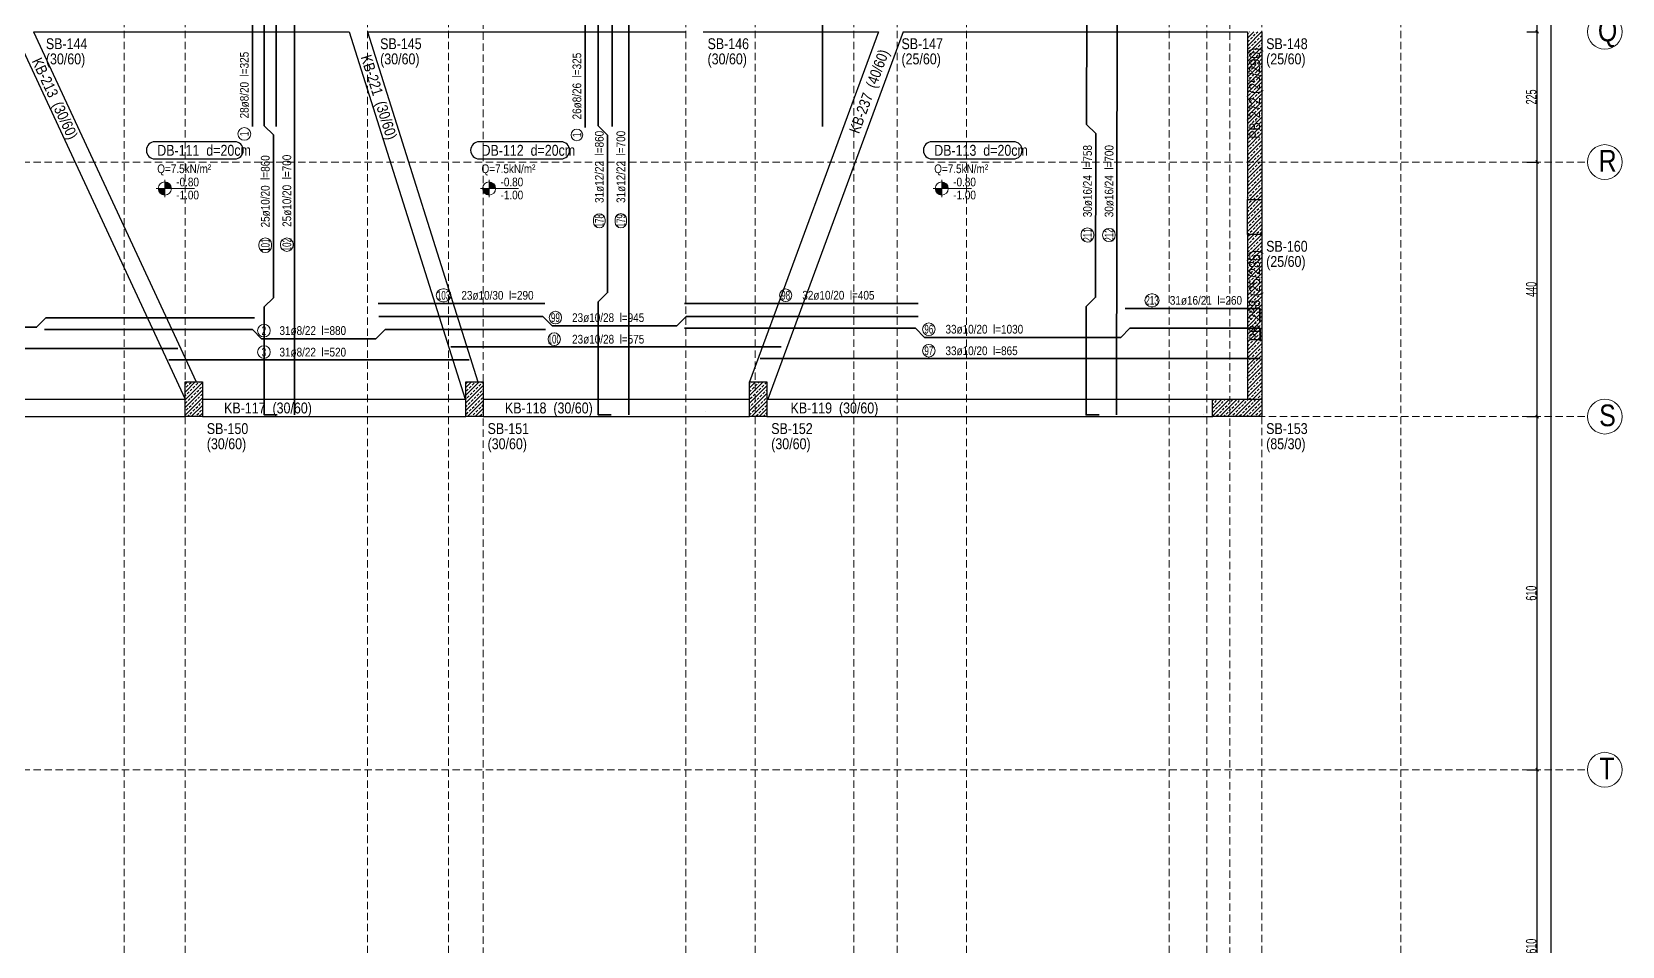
# Model space of a CAD drawing. Header units: millimetres. Extents: x 2300 to 11114, y 689 to 8824.
# Drawn here: x 8307 to 11054, y 2329 to 3909 of the extents above; entities that cross this region are included whole.
import ezdxf
from ezdxf.enums import TextEntityAlignment as Align

# ---------------------------------------------------------------- set-up
doc = ezdxf.new("R2010")
doc.units = ezdxf.units.MM
doc.linetypes.add('DASHED', pattern=[19.05, 12.7, -6.35])
for name, color, linetype, lineweight in [('AKS BALONU (BEYKENT)', 7, 'Continuous', 20), ('AKS CIZGISI (BEYKENT)', 252, 'DASHED', 20), ('AKS NO (BEYKENT)', 3, 'Continuous', 20), ('AKS OLCU (BEYKENT)', 200, 'Continuous', 20), ('DONATI (BEYKENT)', 4, 'Continuous', 35), ('DONATI YAZISI (BEYKENT)', 3, 'Continuous', 20), ('DOSEME ISMI (BEYKENT)', 9, 'Continuous', 20), ('DOSEME PAFTA (BEYKENT)', 3, 'Continuous', 20), ('KIRIS (BEYKENT)', 2, 'Continuous', 30), ('KIRIS ISMI (BEYKENT)', 40, 'Continuous', 20), ('KOLON (BEYKENT)', 3, 'Continuous', 30), ('KOLON ISMI (BEYKENT)', 91, 'Continuous', 20), ('KOT CIZGI (BEYKENT)', 120, 'Continuous', 20), ('KOT YAZI (BEYKENT)', 7, 'Continuous', 20), ('PERDE (BEYKENT)', 6, 'Continuous', 30), ('PERDE ISMI (BEYKENT)', 240, 'Continuous', 20), ('POZ BALON (BEYKENT)', 14, 'Continuous', 20), ('POZ NO (BEYKENT)', 2, 'Continuous', 20), ('TARAMA (BEYKENT)', 252, 'Continuous', 25), ('YAZI (BEYKENT)', 140, 'Continuous', 20)]:
    doc.layers.add(name, color=color, linetype=linetype, lineweight=lineweight)
doc.styles.add('DONATI YAZISI (BEYKENT)', font='')
doc.styles.add('DSMOLC-50', font='bahnschrift light condensed', dxfattribs={"width": 0.75, "height": 18})
doc.styles.add('KOT (BEYKENT)', font='')
doc.styles.add('stastyle', font='RomanSTA.ttf')
doc.styles.add('YAZI (BEYKENT)', font='')
doc.styles.get('DONATI YAZISI (BEYKENT)').set_extended_font_data('Bahnschrift Light Condensed')
doc.styles.get('KOT (BEYKENT)').set_extended_font_data('Bahnschrift Light Condensed')
doc.styles.get('YAZI (BEYKENT)').set_extended_font_data('Bahnschrift Light Condensed')
doc.dimstyles.new('DSMOLC-50', dxfattribs={"dimtxt": 18, "dimasz": 5, "dimexe": 2, "dimexo": 2, "dimgap": 1, "dimtad": 1, "dimdec": 1, "dimrnd": 0.5, "dimzin": 12, "dimdsep": 46, "dimtxsty": 'DSMOLC-50', "dimblk": 'OBLIQUE', "dimblk1": 'OBLIQUE', "dimblk2": 'OBLIQUE', "dimcen": 0, "dimclrt": 7, "dimadec": 0, "dimazin": 0, "dimtfac": 1, "dimtdec": 4, "dimtix": 1, "dimtmove": 2, "dimatfit": 3, "dimfxl": 1, "dimtzin": 0, "dimarcsym": 0})
pattern_1 = [(45, (705.027, 417.84), (-6.629126, 6.629126), []), (45, (711.6565, 417.84), (-6.629126, 6.629126), [4.6875, -2.34375])]
pattern_2 = [(45, (-158588.947, -14000.79), (-6.7351921, 6.7351921), []), (45, (-158582.212, -14000.79), (-6.7351921, 6.7351921), [4.7625, -2.38125])]

# ---------------------------------------------------------------- blocks, each defined once
blk = doc.blocks.new('_Oblique')
at = {"color": 0, "linetype": 'ByBlock', "lineweight": -2}
blk.add_line((-0.5, -0.5), (0.5, 0.5), dxfattribs=at)
blk = doc.blocks.new('*D356')
at = {"layer": 'AKS OLCU (BEYKENT)', "color": 0, "lineweight": -2, "transparency": 16777216}
for p, q in [((10889.5, 2633.9), (10909.5, 2633.9)), ((10907.5, 2023.9), (10907.5, 2633.9)), ((10889.5, 2023.9), (10909.5, 2023.9))]:
    blk.add_line(p, q, dxfattribs=at)
at = {"layer": 'DEFPOINTS', "color": 0, "transparency": 16777216}
for p in [(10887.5, 2633.9), (10907.5, 2633.9), (10887.5, 2023.9)]:
    blk.add_point(p, dxfattribs=at)
at = {"layer": 'AKS OLCU (BEYKENT)', "color": 0, "lineweight": -2, "transparency": 16777216, "xscale": 5, "yscale": 5, "zscale": 5}
for p, rotation in [((10907.5, 2633.9), 90), ((10907.5, 2023.9), 270)]:
    blk.add_blockref('_Oblique', p, dxfattribs=dict(at, rotation=rotation))
at = {"layer": 'AKS OLCU (BEYKENT)', "color": 7, "transparency": 16777216, "insert": (10897.3, 2328.9), "char_height": 18, "attachment_point": 5, "rotation": 90, "style": 'DSMOLC-50'}
blk.add_mtext('610', dxfattribs=at)
blk = doc.blocks.new('*D357')
at = {"layer": 'AKS OLCU (BEYKENT)', "color": 0, "lineweight": -2, "transparency": 16777216}
for p, q in [((10889.5, 3243.9), (10909.5, 3243.9)), ((10907.5, 2633.9), (10907.5, 3243.9)), ((10889.5, 2633.9), (10909.5, 2633.9))]:
    blk.add_line(p, q, dxfattribs=at)
at = {"layer": 'DEFPOINTS', "color": 0, "transparency": 16777216}
for p in [(10887.5, 3243.9), (10907.5, 3243.9), (10887.5, 2633.9)]:
    blk.add_point(p, dxfattribs=at)
at = {"layer": 'AKS OLCU (BEYKENT)', "color": 0, "lineweight": -2, "transparency": 16777216, "xscale": 5, "yscale": 5, "zscale": 5}
for p, rotation in [((10907.5, 3243.9), 90), ((10907.5, 2633.9), 270)]:
    blk.add_blockref('_Oblique', p, dxfattribs=dict(at, rotation=rotation))
at = {"layer": 'AKS OLCU (BEYKENT)', "color": 7, "transparency": 16777216, "insert": (10897.3, 2938.9), "char_height": 18, "attachment_point": 5, "rotation": 90, "style": 'DSMOLC-50'}
blk.add_mtext('610', dxfattribs=at)
blk = doc.blocks.new('*D358')
at = {"layer": 'AKS OLCU (BEYKENT)', "color": 0, "lineweight": -2, "transparency": 16777216}
for p, q in [((10889.5, 3683.9), (10909.5, 3683.9)), ((10907.5, 3243.9), (10907.5, 3683.9)), ((10889.5, 3243.9), (10909.5, 3243.9))]:
    blk.add_line(p, q, dxfattribs=at)
at = {"layer": 'DEFPOINTS', "color": 0, "transparency": 16777216}
for p in [(10887.5, 3683.9), (10907.5, 3683.9), (10887.5, 3243.9)]:
    blk.add_point(p, dxfattribs=at)
at = {"layer": 'AKS OLCU (BEYKENT)', "color": 0, "lineweight": -2, "transparency": 16777216, "xscale": 5, "yscale": 5, "zscale": 5}
for p, rotation in [((10907.5, 3683.9), 90), ((10907.5, 3243.9), 270)]:
    blk.add_blockref('_Oblique', p, dxfattribs=dict(at, rotation=rotation))
at = {"layer": 'AKS OLCU (BEYKENT)', "color": 7, "transparency": 16777216, "insert": (10897.3, 3463.9), "char_height": 18, "attachment_point": 5, "rotation": 90, "style": 'DSMOLC-50'}
blk.add_mtext('440', dxfattribs=at)
blk = doc.blocks.new('*D359')
at = {"layer": 'AKS OLCU (BEYKENT)', "color": 0, "lineweight": -2, "transparency": 16777216}
for p, q in [((10889.5, 3908.9), (10909.5, 3908.9)), ((10907.5, 3683.9), (10907.5, 3908.9)), ((10889.5, 3683.9), (10909.5, 3683.9))]:
    blk.add_line(p, q, dxfattribs=at)
at = {"layer": 'DEFPOINTS', "color": 0, "transparency": 16777216}
for p in [(10887.5, 3908.9), (10907.5, 3908.9), (10887.5, 3683.9)]:
    blk.add_point(p, dxfattribs=at)
at = {"layer": 'AKS OLCU (BEYKENT)', "color": 0, "lineweight": -2, "transparency": 16777216, "xscale": 5, "yscale": 5, "zscale": 5}
for p, rotation in [((10907.5, 3908.9), 90), ((10907.5, 3683.9), 270)]:
    blk.add_blockref('_Oblique', p, dxfattribs=dict(at, rotation=rotation))
at = {"layer": 'AKS OLCU (BEYKENT)', "color": 7, "transparency": 16777216, "insert": (10897.3, 3796.4), "char_height": 18, "attachment_point": 5, "rotation": 90, "style": 'DSMOLC-50'}
blk.add_mtext('225', dxfattribs=at)
blk = doc.blocks.new('*D360')
at = {"layer": 'AKS OLCU (BEYKENT)', "color": 0, "lineweight": -2, "transparency": 16777216}
for p, q in [((10889.5, 4353.9), (10909.5, 4353.9)), ((10907.5, 3908.9), (10907.5, 4353.9)), ((10889.5, 3908.9), (10909.5, 3908.9))]:
    blk.add_line(p, q, dxfattribs=at)
at = {"layer": 'DEFPOINTS', "color": 0, "transparency": 16777216}
for p in [(10887.5, 4353.9), (10907.5, 4353.9), (10887.5, 3908.9)]:
    blk.add_point(p, dxfattribs=at)
at = {"layer": 'AKS OLCU (BEYKENT)', "color": 0, "lineweight": -2, "transparency": 16777216, "xscale": 5, "yscale": 5, "zscale": 5}
for p, rotation in [((10907.5, 4353.9), 90), ((10907.5, 3908.9), 270)]:
    blk.add_blockref('_Oblique', p, dxfattribs=dict(at, rotation=rotation))
at = {"layer": 'AKS OLCU (BEYKENT)', "color": 7, "transparency": 16777216, "insert": (10897.4, 4131.4), "char_height": 18, "attachment_point": 5, "rotation": 90, "style": 'DSMOLC-50'}
blk.add_mtext('445', dxfattribs=at)
blk = doc.blocks.new('*D205')
at = {"layer": 'AKS OLCU (BEYKENT)', "color": 0, "lineweight": -2, "transparency": 16777216}
for p, q in [((10889.5, 8153.9), (10933.5, 8153.9)), ((10931.5, 1183.9), (10931.5, 8153.9)), ((10889.5, 1183.9), (10933.5, 1183.9))]:
    blk.add_line(p, q, dxfattribs=at)
at = {"layer": 'DEFPOINTS', "color": 0, "transparency": 16777216}
for p in [(10887.5, 8153.9), (10931.5, 8153.9), (10887.5, 1183.9)]:
    blk.add_point(p, dxfattribs=at)
at = {"layer": 'AKS OLCU (BEYKENT)', "color": 0, "lineweight": -2, "transparency": 16777216, "xscale": 5, "yscale": 5, "zscale": 5}
for p, rotation in [((10931.5, 8153.9), 90), ((10931.5, 1183.9), 270)]:
    blk.add_blockref('_Oblique', p, dxfattribs=dict(at, rotation=rotation))
at = {"layer": 'AKS OLCU (BEYKENT)', "color": 7, "transparency": 16777216, "insert": (10921.3, 4668.9), "char_height": 18, "attachment_point": 5, "rotation": 90, "style": 'DSMOLC-50'}
blk.add_mtext('6970', dxfattribs=at)

msp = doc.modelspace()

# ---------------------------------------------------------------- hatches: boundary and pattern name
at = {"layer": 'KOT CIZGI (BEYKENT)'}
h = msp.add_hatch(color=256, dxfattribs=at)
h.dxf.hatch_style = 1
h.paths.add_polyline_path([(8536.86, 3638.13), (8525.61, 3638.13, 0.4142136), (8536.86, 3626.88)])
h = msp.add_hatch(color=256, dxfattribs=at)
h.dxf.hatch_style = 1
h.paths.add_polyline_path([(8536.86, 3649.38), (8536.86, 3638.13), (8548.11, 3638.13, 0.4142136)])
h = msp.add_hatch(color=256, dxfattribs=at)
h.dxf.hatch_style = 1
h.paths.add_polyline_path([(9097.04, 3638.13), (9085.79, 3638.13, 0.4142136), (9097.04, 3626.88)])
h = msp.add_hatch(color=256, dxfattribs=at)
h.dxf.hatch_style = 1
h.paths.add_polyline_path([(9097.04, 3649.38), (9097.04, 3638.13), (9108.29, 3638.13, 0.4142136)])
h = msp.add_hatch(color=256, dxfattribs=at)
h.dxf.hatch_style = 1
h.paths.add_polyline_path([(9879.03, 3638.13), (9867.78, 3638.13, 0.4142136), (9879.03, 3626.88)])
h = msp.add_hatch(color=256, dxfattribs=at)
h.dxf.hatch_style = 1
h.paths.add_polyline_path([(9879.03, 3649.38), (9879.03, 3638.13), (9890.28, 3638.13, 0.4142136)])
at = {"layer": 'TARAMA (BEYKENT)', "lineweight": -3}
h = msp.add_hatch(dxfattribs=at)
h.set_pattern_fill('ANSI33', color=256, scale=1.5, style=0)
h.set_pattern_definition(pattern_2)
h.paths.add_polyline_path([(10431.88, 3908.91), (10406.98, 3908.91), (10406.98, 3618.91), (10431.98, 3618.91)])
at = {"layer": 'TARAMA (BEYKENT)'}
h = msp.add_hatch(dxfattribs=at)
h.set_pattern_fill('ANSI33', color=256, scale=1.5, style=0, pattern_type=0)
h.set_pattern_definition([(45, (817.819, 1426.161), (-6.629126, 6.629126), []), (45, (824.448, 1426.161), (-6.629126, 6.629126), [4.6875, -2.34375])])
h.paths.add_polyline_path([(10406.88, 3618.91), (10431.88, 3618.91), (10431.88, 3558.91), (10406.88, 3558.91)], flags=0)
at = {"layer": 'TARAMA (BEYKENT)', "lineweight": -3}
h = msp.add_hatch(dxfattribs=at)
h.set_pattern_fill('ANSI33', color=256, scale=1.5, style=0)
h.set_pattern_definition(pattern_2)
h.paths.add_polyline_path([(10431.88, 3558.91), (10406.98, 3558.91), (10406.88, 3273.91), (10431.98, 3273.91)])
at = {"layer": 'TARAMA (BEYKENT)'}
h = msp.add_hatch(dxfattribs=at)
h.set_pattern_fill('ANSI33', color=256, scale=1.5, style=0, pattern_type=0)
h.set_pattern_definition(pattern_1)
h.paths.add_polyline_path([(8571.88, 3303.91), (8601.88, 3303.91), (8601.88, 3243.91), (8571.88, 3243.91)], flags=0)
h = msp.add_hatch(dxfattribs=at)
h.set_pattern_fill('ANSI33', color=256, scale=1.5, style=0, pattern_type=0)
h.set_pattern_definition(pattern_1)
h.paths.add_polyline_path([(9056.88, 3303.91), (9086.88, 3303.91), (9086.88, 3243.91), (9056.88, 3243.91)], flags=0)
h = msp.add_hatch(dxfattribs=at)
h.set_pattern_fill('ANSI33', color=256, scale=1.5, style=0, pattern_type=0)
h.set_pattern_definition(pattern_1)
h.paths.add_polyline_path([(9546.88, 3303.91), (9576.88, 3303.91), (9576.88, 3243.91), (9546.88, 3243.91)], flags=0)
h = msp.add_hatch(dxfattribs=at)
h.set_pattern_fill('ANSI33', color=256, scale=1.5, style=0, pattern_type=0)
h.set_pattern_definition(pattern_1)
h.paths.add_polyline_path([(10346.88, 3273.91), (10431.88, 3273.91), (10431.88, 3243.91), (10346.88, 3243.91)], flags=0)

# ---------------------------------------------------------------- linework, layer by layer
at = {"layer": 'AKS BALONU (BEYKENT)'}
for centre in [(11024.38, 3908.91), (11024.38, 3683.91), (11024.38, 3243.91), (11024.38, 2633.91)]:
    msp.add_circle(centre, 30, dxfattribs=at)
at = {"layer": 'AKS CIZGISI (BEYKENT)'}
for p, q in [((9086.88, 808.91), (9086.88, 8513.91)), ((10376.88, 808.91), (10376.88, 8513.91)), ((8466.88, 868.91), (8466.88, 8453.91)), ((8571.88, 868.91), (8571.88, 8453.91)), ((8886.88, 868.91), (8886.88, 8453.91)), ((9026.88, 868.91), (9026.88, 8453.91)), ((9436.88, 868.91), (9436.88, 8453.91)), ((9556.88, 868.91), (9556.88, 8453.91)), ((9726.88, 868.91), (9726.88, 8453.91)), ((9801.88, 868.91), (9801.88, 8453.91)), ((9921.88, 868.91), (9921.88, 8453.91)), ((10271.88, 868.91), (10271.88, 8453.91)), ((10336.88, 868.91), (10336.88, 8453.91)), ((10431.88, 868.91), (10431.88, 8453.91)), ((10671.88, 868.91), (10671.88, 8453.91)), ((3261.88, 3683.91), (10994.38, 3683.91)), ((3261.88, 3243.91), (10994.38, 3243.91)), ((3261.88, 2633.91), (10994.38, 2633.91))]:
    msp.add_line(p, q, dxfattribs=at)
at = {"layer": 'DONATI (BEYKENT)'}
for points in [[(8729.38, 3745.53), (8729.38, 4061.53), (8745.29, 4077.45), (8745.28, 4265.11), (8729.38, 4281.03), (8729.38, 4541.96)], [(9309.38, 3745.53), (9309.38, 4061.53), (9325.29, 4077.45), (9325.28, 4265.11), (9309.38, 4281.03), (9309.38, 4545.78)], [(9672.72, 3745.53), (9672.72, 4061.53), (9688.62, 4077.45), (9688.62, 4265.11), (9672.72, 4281.03), (9672.72, 4542.82)], [(8688.3, 3745.42), (8688.3, 4067.83)], [(8708.62, 4068.23), (8708.62, 3746.53), (8724.53, 3730.62), (8724.52, 3449.37), (8708.62, 3433.45), (8708.62, 3246.91), (8731.12, 3246.89)], [(9262.84, 3743.66), (9262.84, 4067.21)], [(9308.16, 3246.8), (9285.66, 3246.78), (9285.66, 3442.34), (9301.57, 3458.26), (9301.56, 3730.55), (9285.66, 3746.47), (9285.66, 4067.29)], [(8761.12, 3943.11), (8761.12, 3246.78)], [(9338.16, 3246.91), (9338.16, 3945.8)], [(10150.89, 3246.84), (10128.39, 3246.85), (10128.64, 3434.2), (10144.57, 3450.09), (10144.95, 3732.94), (10129.07, 3748.89), (10129.34, 3946.23), (10151.84, 3946.22)], [(10180.89, 3246.91), (10181.84, 3946.29)], [(8905.36, 3439.42), (9193.58, 3439.42)], [(9434.44, 3439.52), (9838.38, 3439.52)], [(7675.13, 3391.92), (7675.12, 3414.42), (7913.82, 3414.42), (7929.73, 3398.52), (8315.3, 3398.53), (8331.22, 3414.42), (8691.66, 3414.42)], [(8906.74, 3416.78), (9190.01, 3416.78), (9205.92, 3400.88), (9421.54, 3400.89), (9437.46, 3416.78), (9838.49, 3416.78)], [(10195.83, 3430.73), (10428.65, 3430.73), (10428.65, 3408.23)], [(8329.27, 3394.42), (8688.15, 3394.42), (8704.06, 3378.52), (8901.59, 3378.53), (8917.51, 3394.42), (9194.55, 3394.42)], [(9434.5, 3396.78), (9833.43, 3396.78), (9849.35, 3380.88), (10188.14, 3380.89), (10204.06, 3396.78), (10428.76, 3396.78), (10428.78, 3374.28)], [(7675.24, 3361.92), (8559.21, 3361.92)], [(9030.67, 3364.28), (9601.32, 3364.28)], [(8543.59, 3341.92), (9062.32, 3341.92)], [(9565.09, 3344.28), (10428.88, 3344.28)]]:
    msp.add_lwpolyline(points, dxfattribs=at)
at = {"layer": 'DOSEME PAFTA (BEYKENT)', "lineweight": -3}
for points in [[(8519.82, 3689.26), (8657.5, 3689.26, 1), (8657.5, 3718.93), (8519.82, 3718.93, 1)], [(9080.01, 3689.26), (9221.15, 3689.26, 1), (9221.15, 3718.93), (9080.01, 3718.93, 1)], [(9861.99, 3689.26), (10003.05, 3689.26, 1), (10003.05, 3718.93), (9861.99, 3718.93, 1)]]:
    msp.add_lwpolyline(points, format="xyb", close=True, dxfattribs=at)
at = {"layer": 'KIRIS (BEYKENT)'}
for p, q in [((8276.94, 3908.81), (8571.78, 3274.13)), ((8309.96, 3908.91), (8855.43, 3908.91)), ((8309.96, 3908.91), (8591.08, 3303.81)), ((8855.43, 3908.91), (9055.43, 3273.91)), ((8886.98, 3908.91), (9436.78, 3908.91)), ((8886.98, 3908.62), (9077.48, 3303.81)), ((9466.78, 3908.91), (9769.91, 3908.91)), ((9769.91, 3908.91), (9546.98, 3303.81)), ((9812.54, 3908.91), (9578.59, 3273.91)), ((9812.54, 3908.91), (10406.88, 3908.91)), ((7846.88, 3273.91), (8571.78, 3273.91)), ((8601.78, 3273.91), (9055.43, 3273.91)), ((9086.98, 3273.91), (9546.88, 3273.91)), ((9578.59, 3273.91), (10346.98, 3273.91)), ((7846.88, 3243.91), (8571.78, 3243.91)), ((8601.78, 3243.91), (9056.98, 3243.91)), ((9086.98, 3243.91), (9546.88, 3243.91)), ((9576.88, 3243.91), (10346.98, 3243.91))]:
    msp.add_line(p, q, dxfattribs=at)
at = {"layer": 'KOLON (BEYKENT)'}
for points in [[(10406.88, 3618.91), (10431.88, 3618.91), (10431.88, 3558.91), (10406.88, 3558.91)], [(8571.88, 3303.91), (8601.88, 3303.91), (8601.88, 3243.91), (8571.88, 3243.91)], [(9056.88, 3303.91), (9086.88, 3303.91), (9086.88, 3243.91), (9056.88, 3243.91)], [(9546.88, 3303.91), (9576.88, 3303.91), (9576.88, 3243.91), (9546.88, 3243.91)], [(10346.88, 3273.91), (10431.88, 3273.91), (10431.88, 3243.91), (10346.88, 3243.91)]]:
    msp.add_lwpolyline(points, close=True, dxfattribs=at)
at = {"layer": 'KOT CIZGI (BEYKENT)'}
for p, q in [((8521.86, 3638.13), (8587.9, 3638.13)), ((8536.86, 3653.13), (8536.86, 3623.13)), ((9082.04, 3638.13), (9148.08, 3638.13)), ((9097.04, 3653.13), (9097.04, 3623.13)), ((9864.03, 3638.13), (9930.07, 3638.13)), ((9879.03, 3653.13), (9879.03, 3623.13))]:
    msp.add_line(p, q, dxfattribs=at)
for centre in [(8536.86, 3638.13), (9097.04, 3638.13), (9879.03, 3638.13)]:
    msp.add_circle(centre, 11.25, dxfattribs=at)
at = {"layer": 'PERDE (BEYKENT)'}
for p, q in [((10406.98, 3908.81), (10406.98, 3618.91)), ((10431.88, 3908.81), (10431.98, 3618.91)), ((10406.98, 3558.91), (10406.88, 3273.81)), ((10431.88, 3558.91), (10431.98, 3273.81))]:
    msp.add_line(p, q, dxfattribs=at)
at = {"layer": 'POZ BALON (BEYKENT)'}
for p, q in [((9277.42, 3580.25), (9277.42, 3584.51)), ((9297.42, 3580.25), (9297.42, 3584.51)), ((9314.66, 3579.99), (9314.66, 3584.74)), ((9334.66, 3579.99), (9334.66, 3584.74)), ((10119.57, 3556.42), (10119.58, 3559.19)), ((10141.57, 3556.39), (10141.58, 3559.16)), ((10156.81, 3557.29), (10156.81, 3558.18)), ((10178.81, 3557.26), (10178.81, 3558.15)), ((8699.39, 3538.52), (8699.39, 3541.72)), ((8721.39, 3538.52), (8721.39, 3541.72)), ((8736.62, 3540.36), (8736.62, 3541.76)), ((8758.62, 3540.36), (8758.62, 3541.76)), ((9016.84, 3464.56), (9019.97, 3464.56)), ((9609.71, 3464.66), (9608.88, 3464.66)), ((9016.84, 3442.56), (9019.97, 3442.56)), ((9609.71, 3442.66), (9608.88, 3442.66)), ((10240.92, 3455.87), (10243.52, 3455.87)), ((9211.83, 3426.02), (9211.36, 3426.02)), ((10240.92, 3433.87), (10243.52, 3433.87)), ((9209.95, 3388.78), (9209.21, 3388.78)), ((9211.83, 3404.02), (9211.36, 3404.02)), ((9856.91, 3406.02), (9856.37, 3406.02)), ((9856.91, 3384.02), (9856.37, 3384.02)), ((9209.95, 3366.78), (9209.21, 3366.78)), ((9856.93, 3368.78), (9856.32, 3368.78)), ((9856.93, 3346.78), (9856.32, 3346.78))]:
    msp.add_line(p, q, dxfattribs=at)
for centre, radius in [((8674.16, 3732.47), 11), ((9248.7, 3730.71), 10), ((8708.12, 3392.66), 11), ((8708.1, 3355.42), 11)]:
    msp.add_circle(centre, radius, dxfattribs=at)
for centre, radius, start, end in [((9287.42, 3584.51), 10, 0.00006, 180.00006), ((9287.42, 3580.25), 10, 180.00006, 0.00006), ((9324.66, 3584.74), 10, 0.00006, 180.00006), ((9324.66, 3579.99), 10, 180.00006, 0.00006), ((8710.39, 3541.72), 11, 0.00006, 180.00006), ((8747.62, 3541.76), 11, 0.00006, 180.00006), ((10130.57, 3556.41), 11, 179.92205, 359.92205), ((10130.58, 3559.17), 11, 359.92205, 179.92205), ((10167.81, 3558.17), 11, 359.92205, 179.92205), ((10167.81, 3557.28), 11, 179.92205, 359.92205), ((8710.39, 3538.52), 11, 180.00006, 0.00006), ((8747.62, 3540.36), 11, 180.00006, 0.00006), ((9016.84, 3453.56), 11, 90, 270), ((9019.97, 3453.56), 11, 270, 90), ((9609.71, 3453.66), 11, 90, 270), ((9608.88, 3453.66), 11, 270, 90), ((10240.92, 3444.87), 11, 90, 270), ((10243.52, 3444.87), 11, 270, 90), ((9211.83, 3415.02), 11, 90, 270), ((9211.36, 3415.02), 11, 270, 90), ((9209.95, 3377.78), 11, 90, 270), ((9209.21, 3377.78), 11, 270, 90), ((9856.91, 3395.02), 11, 90, 270), ((9856.37, 3395.02), 11, 270, 90), ((9856.93, 3357.78), 11, 90, 270), ((9856.32, 3357.78), 11, 270, 90)]:
    msp.add_arc(centre, radius, start, end, dxfattribs=at)

# ---------------------------------------------------------------- texts
at = {"layer": 'AKS NO (BEYKENT)', "style": 'YAZI (BEYKENT)'}
for s, p in [('Q', (11012.48, 3892.41)), ('R', (11013.78, 3667.41)), ('S', (11014.64, 3227.41)), ('T', (11014.84, 2617.41))]:
    msp.add_text(s, height=37.5, dxfattribs=at).set_placement(p)
at = {"layer": 'DONATI (BEYKENT)', "style": 'stastyle'}
for s, p in [('& 1-.2- 1- 4.869316- 7.255253', (9030.67, 3364.28)), ('& 1-.2- 1- 9.184561- 8.727351', (8543.59, 3341.92)), ('& 1-.2- 1- 8.727351- 0', (9565.09, 3344.28)), ('& 1-.2- 1- 0- 5', (9471.37, 3252.86)), ('& 1-.2- 1- 0- 0', (10331.88, 3246.91))]:
    msp.add_text(s, height=0.00075, dxfattribs=at).set_placement(p)
at = {"layer": 'DONATI YAZISI (BEYKENT)', "style": 'DONATI YAZISI (BEYKENT)'}
for s, rotation, p in [(' 28ø8/20  l=325', 90, (8681.66, 3754.47)), (' 26ø8/26  l=325', 90.00006, (9256.2, 3752.71)), (' 31ø12/22  l=860', 90.00006, (9294.92, 3608.38)), (' 31ø12/22  l=700', 90.00006, (9332.16, 3608.37)), (' 30ø16/24  l=758', 89.92205, (10138.11, 3583.78)), (' 30ø16/24  l=700', 89.92205, (10175.35, 3583.71)), (' 25ø10/20  l=860', 90.00006, (8717.89, 3566.12)), (' 25ø10/20  l=700', 90.00006, (8755.12, 3567.06))]:
    msp.add_text(s, height=15, rotation=rotation, dxfattribs=at).set_placement(p)
for s, p in [(' 23ø10/30  l=290', (9044.4, 3446.06)), (' 32ø10/20  l=405', (9633.3, 3446.16)), (' 31ø16/21  l=260', (10268.22, 3437.37)), (' 23ø10/28  l=945', (9235.59, 3407.52)), (' 31ø8/22  l=880', (8730.12, 3385.16)), (' 23ø10/28  l=575', (9235.58, 3370.28)), (' 33ø10/20  l=1030', (9880.64, 3387.52)), (' 31ø8/22  l=520', (8730.1, 3347.92)), (' 33ø10/20  l=865', (9880.63, 3350.28))]:
    msp.add_text(s, height=15, dxfattribs=at).set_placement(p)
at = {"layer": 'DOSEME ISMI (BEYKENT)', "style": 'YAZI (BEYKENT)'}
for s, p in [('DB-111  d=20cm', (8523.78, 3694.74)), ('DB-112  d=20cm', (9083.97, 3694.74)), ('DB-113  d=20cm', (9865.95, 3694.74))]:
    msp.add_text(s, height=18.75, dxfattribs=at).set_placement(p)
at = {"layer": 'KIRIS ISMI (BEYKENT)', "style": 'YAZI (BEYKENT)'}
for s, rotation, p in [('KB-237  (40/60)', 69.77518, (9735.92, 3731.64)), ('KB-213  (30/60)', 294.91797, (8306.54, 3858.43)), ('KB-221  (30/60)', 287.4823, (8875.06, 3865.33))]:
    msp.add_text(s, height=18.75, rotation=rotation, dxfattribs=at).set_placement(p)
for s, p in [('KB-117  (30/60)', (8639.28, 3249.53)), ('KB-118  (30/60)', (9124.48, 3249.53)), ('KB-119  (30/60)', (9617.8, 3249.53))]:
    msp.add_text(s, height=18.75, dxfattribs=at).set_placement(p)
at = {"layer": 'KOLON ISMI (BEYKENT)', "style": 'YAZI (BEYKENT)'}
for s, p in [('SB-144', (8331.4, 3878.91)), ('SB-145', (8908.83, 3878.91)), ('SB-146', (9474.38, 3878.91)), ('SB-147', (9809.38, 3878.91)), ('SB-148', (10439.39, 3878.91)), ('(30/60)', (8331.4, 3852.66)), ('(30/60)', (8908.83, 3852.66)), ('(30/60)', (9474.38, 3852.66)), ('(25/60)', (9809.38, 3852.66)), ('(25/60)', (10439.39, 3852.66)), ('SB-160', (10439.39, 3528.91)), ('(25/60)', (10439.39, 3502.66)), ('SB-150', (8609.38, 3213.91)), ('SB-151', (9094.38, 3213.91)), ('SB-152', (9584.38, 3213.91)), ('SB-153', (10439.38, 3213.91)), ('(30/60)', (8609.38, 3187.66)), ('(30/60)', (9094.38, 3187.66)), ('(30/60)', (9584.38, 3187.66)), ('(85/30)', (10439.38, 3187.66))]:
    msp.add_text(s, height=18.75, dxfattribs=at).set_placement(p)
at = {"layer": 'KOT YAZI (BEYKENT)', "style": 'KOT (BEYKENT)'}
for s, p in [(' -0.80', (8551.86, 3641.88)), (' -0.80', (9112.04, 3641.88)), (' -0.80', (9894.03, 3641.88)), (' -1.00', (8551.86, 3619.38)), (' -1.00', (9112.04, 3619.38)), (' -1.00', (9894.03, 3619.38))]:
    msp.add_text(s, height=15, dxfattribs=at).set_placement(p)
at = {"layer": 'PERDE ISMI (BEYKENT)', "style": 'YAZI (BEYKENT)'}
for s, p in [('PB-272 (25/290)', (10428.77, 3723.94)), ('PB-258 (25/285)', (10428.77, 3374.21))]:
    msp.add_text(s, height=18.75, rotation=90, dxfattribs=at).set_placement(p)
at = {"layer": 'POZ NO (BEYKENT)', "style": 'YAZI (BEYKENT)', "width": 0.8}
for s, p in [('1', (8674.16, 3732.47)), ('1', (9248.7, 3730.71)), ('178', (9287.42, 3582.38)), ('179', (9324.66, 3582.37)), ('101', (8710.39, 3540.12)), ('102', (8747.62, 3541.06)), ('211', (10130.57, 3557.79)), ('212', (10167.81, 3557.72))]:
    msp.add_text(s, height=15, rotation=90, dxfattribs=at).set_placement(p, align=Align.MIDDLE_CENTER)
for s, p in [('103', (9018.4, 3453.56)), ('98', (9609.3, 3453.66)), ('213', (10242.22, 3444.87)), ('99', (9211.59, 3415.02)), ('2', (8708.12, 3392.66)), ('100', (9209.58, 3377.78)), ('96', (9856.64, 3395.02)), ('3', (8708.1, 3355.42)), ('97', (9856.63, 3357.78))]:
    msp.add_text(s, height=15, dxfattribs=at).set_placement(p, align=Align.MIDDLE_CENTER)
at = {"layer": 'YAZI (BEYKENT)', "style": 'YAZI (BEYKENT)'}
for p in [(8523.78, 3664.74), (9083.97, 3664.74), (9865.95, 3664.74)]:
    msp.add_text('Q=7.5kN/m²', height=15, dxfattribs=at).set_placement(p)

# ---------------------------------------------------------------- dimensions: what is measured, and where the dimension line sits
at = {"layer": 'AKS OLCU (BEYKENT)'}
for base, p1, p2, picture, middle in [((10931.53, 8153.91), (10887.53, 1183.91), (10887.53, 8153.91), '*D205', (10921.35, 4668.91)), ((10907.53, 4353.91), (10887.53, 3908.91), (10887.53, 4353.91), '*D360', (10897.44, 4131.41)), ((10907.53, 3908.91), (10887.53, 3683.91), (10887.53, 3908.91), '*D359', (10897.35, 3796.41)), ((10907.53, 3683.91), (10887.53, 3243.91), (10887.53, 3683.91), '*D358', (10897.35, 3463.91)), ((10907.53, 3243.91), (10887.53, 2633.91), (10887.53, 3243.91), '*D357', (10897.35, 2938.91)), ((10907.53, 2633.91), (10887.53, 2023.91), (10887.53, 2633.91), '*D356', (10897.35, 2328.91))]:
    dim = msp.add_linear_dim(base=base, p1=p1, p2=p2, angle=90, dimstyle='DSMOLC-50', dxfattribs=at)
    dim.commit()
    dim.dimension.update_dxf_attribs({"geometry": picture, "text_midpoint": middle})

doc.saveas('drawing.dxf')
